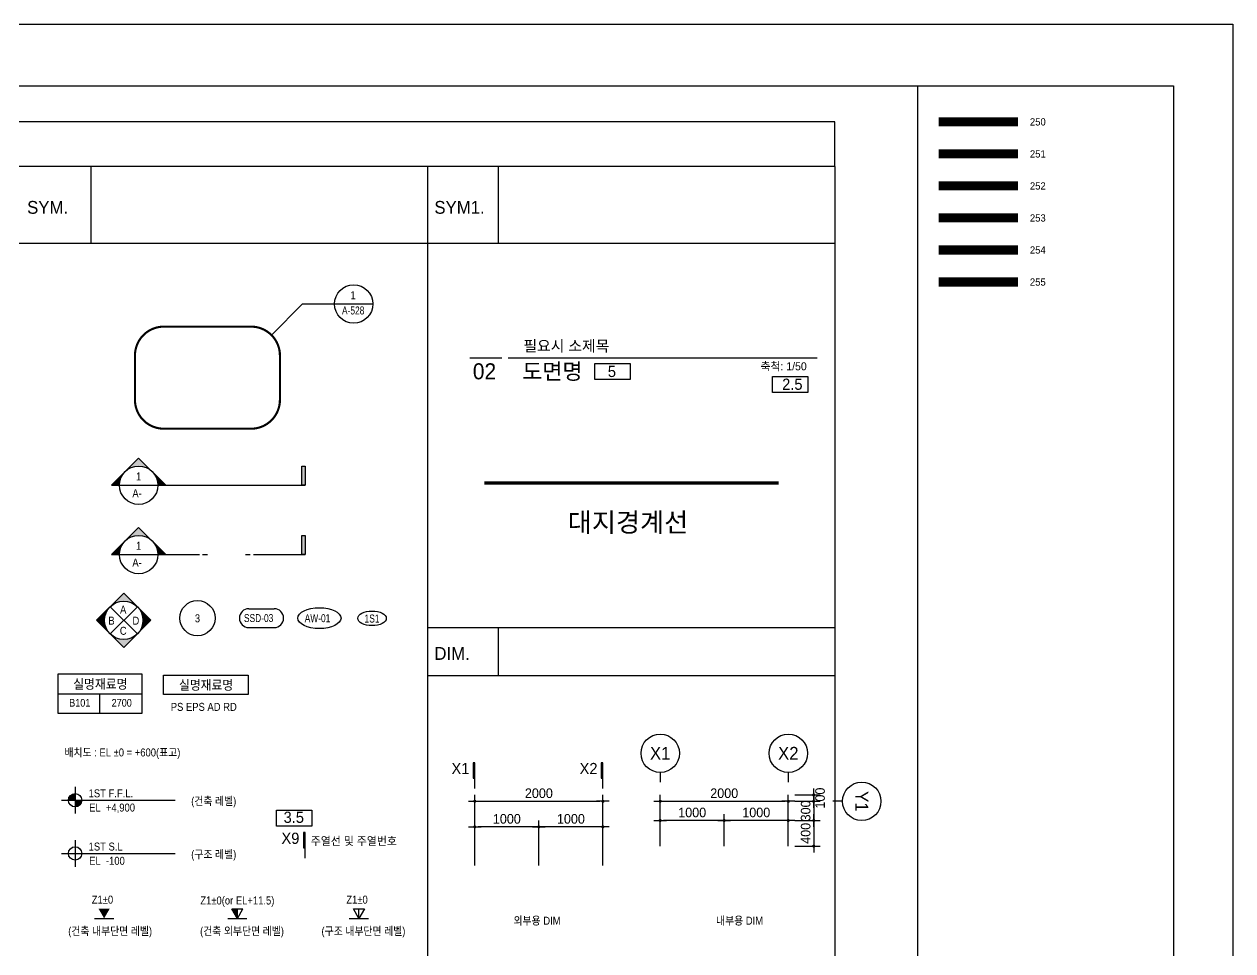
# Model space of a CAD drawing. Extents: x -25535497 to -25216507, y 8041684 to 8103002.
# Drawn here: x -25512318 to -25493447, y 8073103 to 8087569 of the extents above; entities that cross this region are included whole.
import ezdxf
from ezdxf.enums import TextEntityAlignment as Align

# ---------------------------------------------------------------- set-up
doc = ezdxf.new("R2010")
doc.units = 0
doc.header["$MEASUREMENT"] = 0
for name, pattern in [('HID', [2.3, 1.5, -0.8]), ('HONG', [9.5, 7, -1, 0.5, -1]), ('PHANTOM', [63.5, 31.75, -6.35, 6.35, -6.35, 6.35, -6.35])]:
    doc.linetypes.add(name, pattern=pattern)
doc.layers.get('Defpoints').update_dxf_attribs({"color": 45})
for name, color, linetype in [('0_SYM', 7, 'Continuous'), ('250', 250, 'Continuous'), ('251', 251, 'Continuous'), ('252', 252, 'Continuous'), ('253', 253, 'Continuous'), ('254', 254, 'Continuous'), ('255', 255, 'Continuous'), ('A-03-TEXT', 3, 'Continuous'), ('A-07-SYMB', 7, 'Continuous'), ('DIM', 7, 'Continuous'), ('MARK', 11, 'HONG'), ('MTX', 11, 'Continuous'), ('SYM', 7, 'Continuous'), ('SYM1', 7, 'Continuous'), ('text', 7, 'Continuous'), ('TXT', 3, 'Continuous')]:
    doc.layers.add(name, color=color, linetype=linetype)
doc.styles.add('songdoh', font='')
doc.styles.add('돋움', font='')
doc.styles.add('울릉도L', font='')
doc.styles.add('을지로 돋움', font='')
doc.styles.get('songdoh').set_extended_font_data('Dotum')
doc.styles.get('돋움').set_extended_font_data('Dotum')
doc.styles.get('울릉도L').set_extended_font_data('Dotum')
doc.styles.get('을지로 돋움').set_extended_font_data('Dotum')
doc.dimstyles.new('DONGWOO', dxfattribs={"dimscale": 300, "dimtxt": 3, "dimasz": 1, "dimexe": 2, "dimexo": 2, "dimgap": 1, "dimtad": 1, "dimdec": 0, "dimzin": 11, "dimdsep": 46, "dimtxsty": 'songdoh', "dimblk": 'DOT-6', "dimcen": 2, "dimdle": 2, "dimclrd": 256, "dimclre": 256, "dimclrt": 3, "dimadec": 0, "dimazin": 0, "dimtfac": 1, "dimtdec": 0, "dimtix": 1, "dimtmove": 2, "dimatfit": 3, "dimldrblk": 'DOT', "dimfxl": 2, "dimtolj": 1, "dimtzin": 11, "dimarcsym": 0})

# ---------------------------------------------------------------- blocks, each defined once
blk = doc.blocks.new('_Dot')
at = {"color": 0, "linetype": 'ByBlock', "lineweight": -2}
blk.add_line((-0.5, 0), (-1, 0), dxfattribs=at)
at = {"color": 0, "linetype": 'ByBlock', "const_width": 0.5}
blk.add_lwpolyline([(-0.25, 0, 1), (0.25, 0, 1)], format="xyb", close=True, dxfattribs=at)
blk = doc.blocks.new('DOT-6')
at = {"layer": 'DIM', "color": 7, "ltscale": 0.5}
blk.add_line((2, 0), (-2, 0), dxfattribs=at)
at = {"layer": 'DIM', "color": 7, "ltscale": 0.5, "xscale": 0.9680000000043946, "yscale": 0.9680000000043946, "zscale": 0.9680000000043946}
blk.add_blockref('_Dot', (0, 0), dxfattribs=at)
blk = doc.blocks.new('*D235')
at = {"layer": 'Defpoints', "color": 0, "linetype": 'Continuous'}
for p in [(-25504282, 8075037), (-25504282, 8074337), (-25503282, 8074337)]:
    blk.add_point(p, dxfattribs=at)
at = {"layer": 'DIM', "linetype": 'Continuous', "lineweight": -2}
for p, q in [((-25504282, 8074437), (-25504282, 8075137)), ((-25503332, 8075037), (-25504232, 8075037)), ((-25503282, 8074437), (-25503282, 8075137))]:
    blk.add_line(p, q, dxfattribs=at)
at = {"layer": 'DIM', "linetype": 'Continuous', "lineweight": -2, "xscale": 50, "yscale": 50, "zscale": 50, "rotation": 180}
blk.add_blockref('DOT-6', (-25504282, 8075037), dxfattribs=at)
at = {"layer": 'DIM', "linetype": 'Continuous', "lineweight": -2, "xscale": 50, "yscale": 50, "zscale": 50}
blk.add_blockref('DOT-6', (-25503282, 8075037), dxfattribs=at)
at = {"layer": 'DIM', "color": 3, "linetype": 'Continuous', "insert": (-25503782, 8075162), "char_height": 150, "attachment_point": 5, "style": 'songdoh'}
blk.add_mtext('\\A1;1000', dxfattribs=at)
blk = doc.blocks.new('*D236')
at = {"layer": 'Defpoints', "color": 0, "linetype": 'Continuous'}
for p in [(-25503282, 8075437), (-25505282, 8074337), (-25503282, 8074337)]:
    blk.add_point(p, dxfattribs=at)
at = {"layer": 'DIM', "linetype": 'Continuous', "lineweight": -2}
for p, q in [((-25505282, 8074437), (-25505282, 8075537)), ((-25503282, 8074437), (-25503282, 8075537)), ((-25505232, 8075437), (-25503332, 8075437))]:
    blk.add_line(p, q, dxfattribs=at)
at = {"layer": 'DIM', "linetype": 'Continuous', "lineweight": -2, "xscale": 50, "yscale": 50, "zscale": 50, "rotation": 180}
blk.add_blockref('DOT-6', (-25505282, 8075437), dxfattribs=at)
at = {"layer": 'DIM', "linetype": 'Continuous', "lineweight": -2, "xscale": 50, "yscale": 50, "zscale": 50}
blk.add_blockref('DOT-6', (-25503282, 8075437), dxfattribs=at)
at = {"layer": 'DIM', "color": 3, "linetype": 'Continuous', "insert": (-25504282, 8075562), "char_height": 150, "attachment_point": 5, "style": 'songdoh'}
blk.add_mtext('\\A1;2000', dxfattribs=at)
blk = doc.blocks.new('*D237')
at = {"layer": 'Defpoints', "color": 0, "linetype": 'Continuous'}
for p in [(-25505282, 8075037), (-25505282, 8074337), (-25504282, 8074337)]:
    blk.add_point(p, dxfattribs=at)
at = {"layer": 'DIM', "linetype": 'Continuous', "lineweight": -2}
for p, q in [((-25505282, 8074437), (-25505282, 8075137)), ((-25504332, 8075037), (-25505232, 8075037)), ((-25504282, 8074437), (-25504282, 8075137))]:
    blk.add_line(p, q, dxfattribs=at)
at = {"layer": 'DIM', "linetype": 'Continuous', "lineweight": -2, "xscale": 50, "yscale": 50, "zscale": 50, "rotation": 180}
blk.add_blockref('DOT-6', (-25505282, 8075037), dxfattribs=at)
at = {"layer": 'DIM', "linetype": 'Continuous', "lineweight": -2, "xscale": 50, "yscale": 50, "zscale": 50}
blk.add_blockref('DOT-6', (-25504282, 8075037), dxfattribs=at)
at = {"layer": 'DIM', "color": 3, "linetype": 'Continuous', "insert": (-25504782, 8075162), "char_height": 150, "attachment_point": 5, "style": 'songdoh'}
blk.add_mtext('\\A1;1000', dxfattribs=at)
blk = doc.blocks.new('*D238')
at = {"layer": 'Defpoints', "color": 0, "linetype": 'Continuous'}
for p in [(-25501388, 8075137), (-25501388, 8074637), (-25500388, 8074637)]:
    blk.add_point(p, dxfattribs=at)
at = {"layer": 'DIM', "linetype": 'Continuous', "lineweight": -2}
for p, q in [((-25501388, 8074737), (-25501388, 8075237)), ((-25500388, 8074737), (-25500388, 8075237)), ((-25500438, 8075137), (-25501338, 8075137))]:
    blk.add_line(p, q, dxfattribs=at)
at = {"layer": 'DIM', "linetype": 'Continuous', "lineweight": -2, "xscale": 50, "yscale": 50, "zscale": 50, "rotation": 180}
blk.add_blockref('DOT-6', (-25501388, 8075137), dxfattribs=at)
at = {"layer": 'DIM', "linetype": 'Continuous', "lineweight": -2, "xscale": 50, "yscale": 50, "zscale": 50}
blk.add_blockref('DOT-6', (-25500388, 8075137), dxfattribs=at)
at = {"layer": 'DIM', "color": 3, "linetype": 'Continuous', "insert": (-25500888, 8075262), "char_height": 150, "attachment_point": 5, "style": 'songdoh'}
blk.add_mtext('\\A1;1000', dxfattribs=at)
blk = doc.blocks.new('*D239')
at = {"layer": 'Defpoints', "color": 0, "linetype": 'Continuous'}
for p in [(-25500388, 8075437), (-25502388, 8074637), (-25500388, 8074637)]:
    blk.add_point(p, dxfattribs=at)
at = {"layer": 'DIM', "linetype": 'Continuous', "lineweight": -2}
for p, q in [((-25502388, 8074737), (-25502388, 8075537)), ((-25500388, 8074737), (-25500388, 8075537)), ((-25502338, 8075437), (-25500438, 8075437))]:
    blk.add_line(p, q, dxfattribs=at)
at = {"layer": 'DIM', "linetype": 'Continuous', "lineweight": -2, "xscale": 50, "yscale": 50, "zscale": 50, "rotation": 180}
blk.add_blockref('DOT-6', (-25502388, 8075437), dxfattribs=at)
at = {"layer": 'DIM', "linetype": 'Continuous', "lineweight": -2, "xscale": 50, "yscale": 50, "zscale": 50}
blk.add_blockref('DOT-6', (-25500388, 8075437), dxfattribs=at)
at = {"layer": 'DIM', "color": 3, "linetype": 'Continuous', "insert": (-25501388, 8075562), "char_height": 150, "attachment_point": 5, "style": 'songdoh'}
blk.add_mtext('\\A1;2000', dxfattribs=at)
blk = doc.blocks.new('*D240')
at = {"layer": 'Defpoints', "color": 0, "linetype": 'Continuous'}
for p in [(-25502388, 8075137), (-25502388, 8074637), (-25501388, 8074637)]:
    blk.add_point(p, dxfattribs=at)
at = {"layer": 'DIM', "linetype": 'Continuous', "lineweight": -2}
for p, q in [((-25502388, 8074737), (-25502388, 8075237)), ((-25501388, 8074737), (-25501388, 8075237)), ((-25501438, 8075137), (-25502338, 8075137))]:
    blk.add_line(p, q, dxfattribs=at)
at = {"layer": 'DIM', "linetype": 'Continuous', "lineweight": -2, "xscale": 50, "yscale": 50, "zscale": 50, "rotation": 180}
blk.add_blockref('DOT-6', (-25502388, 8075137), dxfattribs=at)
at = {"layer": 'DIM', "linetype": 'Continuous', "lineweight": -2, "xscale": 50, "yscale": 50, "zscale": 50}
blk.add_blockref('DOT-6', (-25501388, 8075137), dxfattribs=at)
at = {"layer": 'DIM', "color": 3, "linetype": 'Continuous', "insert": (-25501888, 8075262), "char_height": 150, "attachment_point": 5, "style": 'songdoh'}
blk.add_mtext('\\A1;1000', dxfattribs=at)
blk = doc.blocks.new('A$C21233606')
for p, q in [((628, 1255), (2312, 1255)), ((628, 0), (2312, 0))]:
    blk.add_line(p, q)
for centre, start, end in [((628, 628), 90, 270), ((2312, 628), 270, 90)]:
    blk.add_arc(centre, 628, start, end)
blk = doc.blocks.new('*D241')
at = {"layer": 'Defpoints', "color": 0, "linetype": 'Continuous'}
for p in [(-25500388, 8075537), (-25500388, 8075437), (-25499991, 8075437)]:
    blk.add_point(p, dxfattribs=at)
at = {"layer": 'DIM', "linetype": 'Continuous', "lineweight": -2}
for p, q in [((-25500288, 8075537), (-25499891, 8075537)), ((-25499991, 8075587), (-25499991, 8075637)), ((-25499991, 8075537), (-25499991, 8075437)), ((-25500288, 8075437), (-25499891, 8075437)), ((-25499991, 8075387), (-25499991, 8075337))]:
    blk.add_line(p, q, dxfattribs=at)
at = {"layer": 'DIM', "linetype": 'Continuous', "lineweight": -2, "xscale": 50, "yscale": 50, "zscale": 50}
for p, rotation in [((-25499991, 8075537), 270), ((-25499991, 8075437), 90)]:
    blk.add_blockref('DOT-6', p, dxfattribs=dict(at, rotation=rotation))
at = {"layer": 'DIM', "color": 3, "linetype": 'Continuous', "insert": (-25499891, 8075487), "char_height": 150, "attachment_point": 5, "rotation": 90, "style": 'songdoh'}
blk.add_mtext('\\A1;100', dxfattribs=at)
blk = doc.blocks.new('*D242')
at = {"layer": 'Defpoints', "color": 0, "linetype": 'Continuous'}
for p in [(-25500388, 8075437), (-25500388, 8075137), (-25499991, 8075137)]:
    blk.add_point(p, dxfattribs=at)
at = {"layer": 'DIM', "linetype": 'Continuous', "lineweight": -2}
for p, q in [((-25499991, 8075487), (-25499991, 8075537)), ((-25500288, 8075437), (-25499891, 8075437)), ((-25499991, 8075437), (-25499991, 8075137)), ((-25500288, 8075137), (-25499891, 8075137)), ((-25499991, 8075087), (-25499991, 8075037))]:
    blk.add_line(p, q, dxfattribs=at)
at = {"layer": 'DIM', "linetype": 'Continuous', "lineweight": -2, "xscale": 50, "yscale": 50, "zscale": 50}
for p, rotation in [((-25499991, 8075437), 270), ((-25499991, 8075137), 90)]:
    blk.add_blockref('DOT-6', p, dxfattribs=dict(at, rotation=rotation))
at = {"layer": 'DIM', "color": 3, "linetype": 'Continuous', "insert": (-25500116, 8075287), "char_height": 150, "attachment_point": 5, "rotation": 90, "style": 'songdoh'}
blk.add_mtext('\\A1;300', dxfattribs=at)
blk = doc.blocks.new('*D243')
at = {"layer": 'Defpoints', "color": 0, "linetype": 'Continuous'}
for p in [(-25500388, 8075137), (-25500388, 8074737), (-25499991, 8074737)]:
    blk.add_point(p, dxfattribs=at)
at = {"layer": 'DIM', "linetype": 'Continuous', "lineweight": -2}
for p, q in [((-25499991, 8075187), (-25499991, 8075237)), ((-25500288, 8075137), (-25499891, 8075137)), ((-25499991, 8075137), (-25499991, 8074737)), ((-25500288, 8074737), (-25499891, 8074737)), ((-25499991, 8074687), (-25499991, 8074637))]:
    blk.add_line(p, q, dxfattribs=at)
at = {"layer": 'DIM', "linetype": 'Continuous', "lineweight": -2, "xscale": 50, "yscale": 50, "zscale": 50}
for p, rotation in [((-25499991, 8075137), 270), ((-25499991, 8074737), 90)]:
    blk.add_blockref('DOT-6', p, dxfattribs=dict(at, rotation=rotation))
at = {"layer": 'DIM', "color": 3, "linetype": 'Continuous', "insert": (-25500116, 8074937), "char_height": 150, "attachment_point": 5, "rotation": 90, "style": 'songdoh'}
blk.add_mtext('\\A1;400', dxfattribs=at)
blk = doc.blocks.new('zs01')
for p, q in [((-3, 0), (3, 0)), ((0, 0), (0, 3))]:
    blk.add_line(p, q)
blk.add_lwpolyline([(1.73, 3), (0, 0), (-1.73, 3)], close=True)
blk = doc.blocks.new('zs02')
for p, q in [((-3.02, 0), (2.99, 0)), ((0, 0), (-1.73, 3)), ((-1.73, 3), (1.73, 3)), ((0, 0), (1.73, 3)), ((0, 0), (0, 3))]:
    blk.add_line(p, q)
blk.add_solid([(-1.73, 3), (0, 3), (0, 0)])
blk = doc.blocks.new('zs03')
blk.add_line((-3.02, 0), (2.99, 0))
blk.add_solid([(-1.73, 3), (1.73, 3), (0, 0)])
blk = doc.blocks.new('LEVEL1')
at = {"layer": 'SYM'}
for p, q in [((0, 625), (0, -625)), ((-636, 0), (4688, 0))]:
    blk.add_line(p, q, dxfattribs=at)
blk.add_circle((0, 0), 312, dxfattribs=at)
at = {"layer": 'SYM1', "color": 1, "const_width": 312}
for points in [[(0, 156, 0.414214), (-156, 0, 1)], [(0, -156, 0.414214), (156, 0, 1)]]:
    blk.add_lwpolyline(points, format="xyb", dxfattribs=at)
blk = doc.blocks.new('LEVEL2')
at = {"layer": 'SYM'}
for p, q in [((0, 625), (0, -625)), ((-636, 0), (4688, 0))]:
    blk.add_line(p, q, dxfattribs=at)
blk.add_circle((0, 0), 312, dxfattribs=at)
blk = doc.blocks.new('etc base')
for points in [[(-4131, 21746), (122019, 21746), (122019, -67354), (-4131, -67354)], [(107244, -64467), (1007, -64467), (1007, 18858), (107244, 18858)], [(1007, 18858), (119244, 18858), (119244, -64467), (1007, -64467)]]:
    blk.add_lwpolyline(points, close=True)
blk = doc.blocks.new('주열버블')
at = {"layer": '0_SYM', "linetype": 'Continuous'}
blk.add_line((366.3, 130.02), (366.3, 127.02), dxfattribs=at)
blk.add_circle((366.3, 136.02), 6, dxfattribs=at)
blk = doc.blocks.new('BUBBLE_X_1')
at = {"layer": 'SYM', "xscale": 300, "yscale": 300, "zscale": 300}
blk.add_blockref('주열버블', (-109889, -38106), dxfattribs=at)
at = {"layer": 'TXT', "style": '돋움'}
blk.add_attdef('NO', text='', height=1200, dxfattribs=at).set_placement((0, 2700), align=Align.MIDDLE_CENTER)

msp = doc.modelspace()

# ---------------------------------------------------------------- hatches: boundary and pattern name
at = {"layer": 'SYM1'}
for points in [[(-25510318, 8080583.2), (-25510530.1, 8080795.4), (-25510742.2, 8080583.2, -0.4142136)], [(-25507981.7, 8080371.1), (-25507981.7, 8080667.6), (-25507929.4, 8080667.6), (-25507929.4, 8080371.1)], [(-25510742.2, 8080583.2), (-25510954.4, 8080371.1), (-25510830.1, 8080371.1, -0.1989124)], [(-25510318, 8080583.2, -0.1989124), (-25510230.1, 8080371.1), (-25510105.8, 8080371.1)], [(-25510318, 8079501.1), (-25510530.1, 8079713.2), (-25510742.2, 8079501.1, -0.4142136)], [(-25510742.2, 8079501.1), (-25510954.4, 8079289), (-25510830.1, 8079289, -0.1989124)], [(-25510318, 8079501.1, -0.1989124), (-25510230.1, 8079289), (-25510105.8, 8079289)], [(-25507981.7, 8079289), (-25507981.7, 8079585.4), (-25507929.4, 8079585.4), (-25507929.4, 8079289)], [(-25510550.3, 8078474.8), (-25510762.5, 8078686.9), (-25510974.6, 8078474.8, -0.4142136)], [(-25510974.6, 8078474.8), (-25511186.7, 8078262.6), (-25511062.5, 8078262.6, -0.1989124)], [(-25510550.3, 8078474.8, -0.1989124), (-25510462.5, 8078262.6), (-25510338.2, 8078262.6)], [(-25510974.6, 8078050.5), (-25511186.7, 8078262.6), (-25511062.5, 8078262.6, 0.1989124)], [(-25510550.3, 8078050.5, 0.1989124), (-25510462.5, 8078262.6), (-25510338.2, 8078262.6)], [(-25510550.3, 8078050.5), (-25510762.5, 8077838.4), (-25510974.6, 8078050.5, 0.4142136)]]:
    msp.add_hatch(color=1, dxfattribs=at).paths.add_polyline_path(points)

# ---------------------------------------------------------------- linework, layer by layer
for points in [[(-25503407.5, 8082274.2), (-25502853.9, 8082274.2), (-25502853.9, 8082023), (-25503407.5, 8082023)], [(-25500635.5, 8082068.4), (-25500081.9, 8082068.4), (-25500081.9, 8081817.2), (-25500635.5, 8081817.2)], [(-25508379.7, 8075300.9), (-25507826.1, 8075300.9), (-25507826.1, 8075049.7), (-25508379.7, 8075049.7)]]:
    msp.add_lwpolyline(points, close=True)
at = {"layer": '250', "const_width": 141.4}
msp.add_lwpolyline([(-25498041.2, 8086043.7), (-25496803.8, 8086043.7)], dxfattribs=at)
at = {"layer": '251', "color": 251, "const_width": 141.4}
msp.add_lwpolyline([(-25498041.2, 8085543.7), (-25496803.8, 8085543.7)], dxfattribs=at)
at = {"layer": '252', "color": 252, "const_width": 141.4}
msp.add_lwpolyline([(-25498041.2, 8085043.7), (-25496803.8, 8085043.7)], dxfattribs=at)
at = {"layer": '253', "color": 253, "const_width": 141.4}
msp.add_lwpolyline([(-25498041.2, 8084543.7), (-25496803.8, 8084543.7)], dxfattribs=at)
at = {"layer": '254', "color": 254, "const_width": 141.4}
msp.add_lwpolyline([(-25498041.2, 8084043.7), (-25496803.8, 8084043.7)], dxfattribs=at)
at = {"layer": '255', "color": 255, "const_width": 141.4}
msp.add_lwpolyline([(-25498041.2, 8083543.7), (-25496803.8, 8083543.7)], dxfattribs=at)
at = {"layer": 'A-07-SYMB', "color": 2}
msp.add_line((-25505360.4, 8082360.6), (-25504860.4, 8082360.6), dxfattribs=at)
at = {"layer": 'A-07-SYMB'}
msp.add_line((-25504760.4, 8082360.6), (-25499939.1, 8082360.6), dxfattribs=at)
at = {"layer": 'A-07-SYMB', "ltscale": 2}
msp.add_lwpolyline([(-25507932.6, 8074548.1), (-25507932.6, 8074948.1), (-25507957.6, 8074948.1), (-25507957.6, 8074708.1), (-25507932.6, 8074708.1)], dxfattribs=at)
msp.add_solid([(-25507957.6, 8074948.1), (-25507932.6, 8074948.1), (-25507957.6, 8074708.1), (-25507932.6, 8074708.1)], dxfattribs=at)
at = {"layer": 'DIM'}
msp.add_lwpolyline([(-25508456.5, 8082715.4), (-25507971.2, 8083200.8), (-25506872.6, 8083200.8)], dxfattribs=at)
at = {"layer": 'DIM', "linetype": 'Continuous'}
for points in [[(-25505282.5, 8075636.6), (-25505282.5, 8076036.6), (-25505307.5, 8076036.6), (-25505307.5, 8075796.6), (-25505282.5, 8075796.6)], [(-25503282.5, 8075636.6), (-25503282.5, 8076036.6), (-25503307.5, 8076036.6), (-25503307.5, 8075796.6), (-25503282.5, 8075796.6)]]:
    msp.add_lwpolyline(points, dxfattribs=at)
for points in [[(-25505307.5, 8076036.6), (-25505282.5, 8076036.6), (-25505307.5, 8075796.6), (-25505282.5, 8075796.6)], [(-25503307.5, 8076036.6), (-25503282.5, 8076036.6), (-25503307.5, 8075796.6), (-25503282.5, 8075796.6)]]:
    msp.add_solid(points, dxfattribs=at)
at = {"layer": 'MARK', "linetype": 'HID', "ltscale": 2, "const_width": 33.3}
msp.add_lwpolyline([(-25510137.8, 8082847.2), (-25508774.7, 8082847.2, -0.4142136), (-25508324.7, 8082397.2), (-25508324.7, 8081703.5, -0.4142136), (-25508774.7, 8081253.5), (-25510137.8, 8081253.5, -0.4142136), (-25510587.8, 8081703.5), (-25510587.8, 8082397.2, -0.4142136)], format="xyb", close=True, dxfattribs=at)
at = {"layer": 'MARK', "linetype": 'PHANTOM', "const_width": 50}
msp.add_lwpolyline([(-25505131.8, 8080406.3), (-25500537, 8080406.3)], dxfattribs=at)
at = {"layer": 'MTX'}
msp.add_line((-25511275.6, 8085345), (-25511275.6, 8084144.3), dxfattribs=at)
at = {"layer": 'SYM'}
for p, q in [((-25499658.9, 8085345), (-25532498.4, 8085345)), ((-25506017.2, 8067644.3), (-25506017.2, 8085345)), ((-25504917.2, 8085345), (-25504917.2, 8084144.3)), ((-25499658.9, 8085345), (-25499658.9, 8059394.3)), ((-25499658.9, 8084144.3), (-25532498.4, 8084144.3)), ((-25499658.9, 8078144.3), (-25506017.2, 8078144.3)), ((-25504917.2, 8078144.3), (-25504917.2, 8077394.3)), ((-25499658.9, 8077394.3), (-25506017.2, 8077394.3))]:
    msp.add_line(p, q, dxfattribs=at)
at = {"layer": 'SYM', "color": 0}
for p, q in [((-25511794.3, 8077117.1), (-25510474.3, 8077117.1)), ((-25511134.3, 8076814.6), (-25511134.3, 8077117.1))]:
    msp.add_line(p, q, dxfattribs=at)
msp.add_lwpolyline([(-25511794.3, 8076814.6), (-25510474.3, 8076814.6), (-25510474.3, 8077419.6), (-25511794.3, 8077419.6)], close=True, dxfattribs=at)
at = {"layer": 'SYM'}
msp.add_lwpolyline([(-25510142.2, 8077405.8), (-25508822.2, 8077405.8), (-25508822.2, 8077103.3), (-25510142.2, 8077103.3)], close=True, dxfattribs=at)
msp.add_circle((-25507172.6, 8083200.8), 300, dxfattribs=at)
at = {"layer": 'SYM', "color": 0}
msp.add_circle((-25509612, 8078296.3), 275, dxfattribs=at)
msp.add_ellipse((-25507708.4, 8078296.3), major_axis=(337.3, 0), ratio=0.4823767, dxfattribs=at)
at = {"layer": 'SYM'}
msp.add_ellipse((-25506886.3, 8078293.6), major_axis=(-222.8, 0), ratio=0.5121951, dxfattribs=at)
at = {"layer": 'SYM1'}
for p, q in [((-25510530.1, 8080795.4), (-25510954.4, 8080371.1)), ((-25510530.1, 8080795.4), (-25510105.8, 8080371.1)), ((-25510954.4, 8080371.1), (-25510230.1, 8080371.1)), ((-25510530.1, 8079713.2), (-25510954.4, 8079289)), ((-25510530.1, 8079713.2), (-25510105.8, 8079289)), ((-25510954.4, 8079289), (-25510230.1, 8079289)), ((-25510762.5, 8078686.9), (-25511186.7, 8078262.6)), ((-25510762.5, 8078686.9), (-25510338.2, 8078262.6)), ((-25510762.5, 8077838.4), (-25511186.7, 8078262.6)), ((-25510762.5, 8077838.4), (-25510338.2, 8078262.6))]:
    msp.add_line(p, q, dxfattribs=at)
at = {"layer": 'SYM1', "color": 2}
for p, q in [((-25510230.1, 8080371.1), (-25507929.4, 8080371.1)), ((-25510230.1, 8079289), (-25509582, 8079289)), ((-25509532, 8079289), (-25509457, 8079289)), ((-25508864.2, 8079289), (-25508789.2, 8079289)), ((-25508739.2, 8079289), (-25507929.4, 8079289))]:
    msp.add_line(p, q, dxfattribs=at)
at = {"layer": 'SYM1', "color": 7}
for p, q in [((-25510974.6, 8078050.5), (-25510550.3, 8078474.8)), ((-25510550.3, 8078050.5), (-25510974.6, 8078474.8))]:
    msp.add_line(p, q, dxfattribs=at)
at = {"layer": 'SYM1', "linetype": 'Continuous', "ltscale": 10}
msp.add_lwpolyline([(-25499658.9, 8085345), (-25499658.9, 8086043.7), (-25532498.4, 8086043.7)], dxfattribs=at)
at = {"layer": 'SYM1', "color": 1}
for points in [[(-25507981.7, 8080371.1), (-25507981.7, 8080667.6), (-25507929.4, 8080667.6), (-25507929.4, 8080371.1), (-25507981.7, 8080371.1)], [(-25507981.7, 8079289), (-25507981.7, 8079585.4), (-25507929.4, 8079585.4), (-25507929.4, 8079289), (-25507981.7, 8079289)]]:
    msp.add_lwpolyline(points, dxfattribs=at)
at = {"layer": 'SYM1'}
for centre in [(-25510530.1, 8080371.1), (-25510530.1, 8079289), (-25510762.5, 8078262.6)]:
    msp.add_circle(centre, 300, dxfattribs=at)

# ---------------------------------------------------------------- block references
at = {"xscale": 0.3333333333333333, "yscale": 0.3333333333333333, "zscale": 0.3333333333333333}
for name, p in [('etc base', (-25534120.5, 8080320.5)), ('LEVEL1', (-25511522.3, 8075454)), ('LEVEL2', (-25511522.3, 8074623.3))]:
    msp.add_blockref(name, p, dxfattribs=at)
at = {"xscale": 0.1666666666666666, "yscale": 0.1666666666666666, "zscale": 0.1666666666666666}
for p, values in [((-25502387.5, 8075736.6), {'NO': 'X1'}), ((-25500387.5, 8075736.6), {'NO': 'X2'})]:
    msp.add_blockref('BUBBLE_X_1', p, dxfattribs=at).add_auto_attribs(values)
at = {"xscale": 0.1666666666666666, "yscale": 0.1666666666666666, "zscale": 0.1666666666666666, "rotation": 270}
msp.add_blockref('BUBBLE_X_1', (-25499690.6, 8075436.6), dxfattribs=at).add_auto_attribs({'NO': 'Y1'})
at = {"layer": 'SYM', "color": 0, "xscale": 0.234375, "yscale": 0.234375, "zscale": 0.234375}
msp.add_blockref('A$C21233606', (-25508956.6, 8078149.3), dxfattribs=at)
at = {"layer": 'SYM', "color": 6, "xscale": 49.99999999999999, "yscale": 49.99999999999999, "zscale": 49.99999999999999}
for name, p in [('zs03', (-25511069.1, 8073608.7)), ('zs02', (-25508989.5, 8073608.7)), ('zs01', (-25507091.1, 8073608.7))]:
    msp.add_blockref(name, p, dxfattribs=at)

# ---------------------------------------------------------------- texts
at = {"layer": '250', "style": '울릉도L'}
msp.add_text('250', height=113.13, dxfattribs=at).set_placement((-25496615.3, 8086043.7), align=Align.MIDDLE_LEFT)
at = {"layer": '251', "color": 251, "style": '울릉도L'}
msp.add_text('251', height=113.13, dxfattribs=at).set_placement((-25496615.3, 8085543.7), align=Align.MIDDLE_LEFT)
at = {"layer": '252', "color": 252, "style": '울릉도L'}
msp.add_text('252', height=113.13, dxfattribs=at).set_placement((-25496615.3, 8085043.7), align=Align.MIDDLE_LEFT)
at = {"layer": '253', "color": 253, "style": '울릉도L'}
msp.add_text('253', height=113.13, dxfattribs=at).set_placement((-25496615.3, 8084543.7), align=Align.MIDDLE_LEFT)
at = {"layer": '254', "color": 254, "style": '울릉도L'}
msp.add_text('254', height=113.13, dxfattribs=at).set_placement((-25496615.3, 8084043.7), align=Align.MIDDLE_LEFT)
at = {"layer": '255', "color": 255, "style": '울릉도L'}
msp.add_text('255', height=113.13, dxfattribs=at).set_placement((-25496615.3, 8083543.7), align=Align.MIDDLE_LEFT)
at = {"layer": 'A-03-TEXT', "linetype": 'ByBlock', "style": '을지로 돋움'}
for s, height, p in [('필요시 소제목', 170, (-25504523.3, 8082461.3)), ('02', 250, (-25505313.1, 8082024.6)), ('도면명', 250, (-25504540.9, 8082024.6)), ('축척: 1/50', 125, (-25500822.7, 8082165.5))]:
    msp.add_text(s, height=height, dxfattribs=at).set_placement(p)
at = {"layer": 'A-03-TEXT', "style": '을지로 돋움'}
for s, p in [('5', (-25503141.5, 8082146.5)), ('2.5', (-25500324.5, 8081948)), ('3.5', (-25508108.2, 8075187.5)), ('X9', (-25508160.7, 8074859.5))]:
    msp.add_text(s, height=175, dxfattribs=at).set_placement(p, align=Align.MIDDLE)
msp.add_text('주열선 및 주열번호', height=125, dxfattribs=at).set_placement((-25507843.7, 8074754.4))
at = {"layer": 'MTX', "style": '돋움'}
for s, p in [('SYM.', (-25512271.5, 8084609)), ('SYM1.', (-25505913.1, 8084609))]:
    msp.add_text(s, height=200, dxfattribs=at).set_placement(p)
at = {"layer": 'MTX', "lineweight": 0, "style": '돋움'}
msp.add_text('대지경계선', height=300, dxfattribs=at).set_placement((-25503831.4, 8079643.2))
at = {"layer": 'text', "style": '돋움'}
for s, height, width, p in [('1', 125, 0.9, (-25507182.6, 8083338.2)), ('A-528', 125, 0.8, (-25507180.9, 8083099.7)), ('1', 125, 0.9, (-25510530.1, 8080508.6)), ('A-', 125, 0.9, (-25510555, 8080246.1)), ('1', 125, 0.9, (-25510530.1, 8079426.4)), ('A-', 125, 0.9, (-25510555, 8079164)), ('A', 125, 0.9, (-25510771.4, 8078431.1)), ('B', 125, 0.9, (-25510954.3, 8078257.1)), ('C', 125, 0.9, (-25510771.4, 8078099)), ('D', 125, 0.9, (-25510573.9, 8078257.1)), ('B101', 120, 0.9, (-25511449.6, 8076974.6)), ('2700', 120, 0.9, (-25510794.6, 8076974.6))]:
    msp.add_text(s, height=height, dxfattribs=dict(at, width=width)).set_placement(p, align=Align.MIDDLE)
at = {"layer": 'text', "ltscale": 0.9, "style": '돋움', "width": 0.9}
msp.add_text('3', height=125, dxfattribs=at).set_placement((-25509612, 8078293.5), align=Align.MIDDLE)
at = {"layer": 'text', "ltscale": 0.9, "style": '돋움', "width": 0.8}
msp.add_text('SSD-03', height=125, dxfattribs=at).set_placement((-25508885.9, 8078235.2))
at = {"layer": 'text', "style": '돋움'}
for s, width, p in [('AW-01', 0.8, (-25507937.7, 8078233.1)), ('1', 0.8, (-25507004.6, 8078227.5)), ('S1', 0.8, (-25506929.6, 8078227.5)), ('PS EPS AD RD', 0.9, (-25510028.6, 8076848.6)), ('배치도 : EL %%P0 = +600(표고)', 0.9, (-25511688.3, 8076137.2)), ('1ST F.F.L.', 0.9, (-25511311.4, 8075498.6)), ('EL  +4,900', 0.9, (-25511302.9, 8075276.3)), ('1ST S.L', 0.9, (-25511311.4, 8074667.9)), ('EL  -100', 0.9, (-25511302.9, 8074445.6)), ('Z1%%P0', 0.9, (-25511262.6, 8073838.9)), ('Z1%%P0', 0.9, (-25507287.8, 8073838.9))]:
    msp.add_text(s, height=125, dxfattribs=dict(at, width=width)).set_placement(p)
msp.add_text('DIM.', height=200, dxfattribs=at).set_placement((-25505913.1, 8077645.1))
at = {"layer": 'text', "color": 3, "style": '돋움', "width": 0.9}
for p in [(-25511128.3, 8077270.2), (-25509477.1, 8077254.6)]:
    msp.add_text('실명재료명', height=150, dxfattribs=at).set_placement(p, align=Align.MIDDLE)
at = {"layer": 'text', "style": '돋움'}
for s, p in [('X1', (-25505366.3, 8075948.2)), ('X2', (-25503366.3, 8075948.2))]:
    msp.add_text(s, height=175, dxfattribs=at).set_placement(p, align=Align.MIDDLE_RIGHT)
at = {"layer": 'text', "style": '돋움', "width": 0.9}
for s, p in [('(건축 레벨)', (-25509006.4, 8075377.8)), ('(구조 레벨)', (-25509006.4, 8074547.1)), ('외부용 DIM', (-25503943.1, 8073510.4)), ('내부용 DIM', (-25500781.3, 8073510.4)), ('(건축 내부단면 레벨)', (-25510321, 8073348.5)), ('(건축 외부단면 레벨)', (-25508262.1, 8073348.5)), ('(구조 내부단면 레벨)', (-25506366.2, 8073348.5))]:
    msp.add_text(s, height=125, dxfattribs=at).set_placement(p, align=Align.RIGHT)
msp.add_text('Z1%%P0(or EL+11.5)', height=125, dxfattribs=at).set_placement((-25508989.5, 8073825.9), align=Align.CENTER)

# ---------------------------------------------------------------- dimensions: what is measured, and where the dimension line sits
at = {"layer": 'DIM', "linetype": 'Continuous'}
for base, p1, p2, picture, middle in [((-25503282.5, 8075436.6), (-25505282.5, 8074336.6), (-25503282.5, 8074336.6), '*D236', (-25504282.5, 8075561.7)), ((-25500387.5, 8075436.6), (-25502387.5, 8074636.6), (-25500387.5, 8074636.6), '*D239', (-25501387.5, 8075561.7)), ((-25502387.5, 8075136.6), (-25501387.5, 8074636.6), (-25502387.5, 8074636.6), '*D240', (-25501887.5, 8075261.7)), ((-25501387.5, 8075136.6), (-25500387.5, 8074636.6), (-25501387.5, 8074636.6), '*D238', (-25500887.5, 8075261.7)), ((-25505282.5, 8075036.6), (-25504282.5, 8074336.6), (-25505282.5, 8074336.6), '*D237', (-25504782.5, 8075161.7)), ((-25504282.5, 8075036.6), (-25503282.5, 8074336.6), (-25504282.5, 8074336.6), '*D235', (-25503782.5, 8075161.7))]:
    dim = msp.add_linear_dim(base=base, p1=p1, p2=p2, dimstyle='DONGWOO', override={"dimscale": 50}, dxfattribs=at)
    dim.commit()
    dim.dimension.update_dxf_attribs({"geometry": picture, "text_midpoint": middle})
dim = msp.add_linear_dim(base=(-25499990.6, 8075436.6), p1=(-25500387.5, 8075536.6), p2=(-25500387.5, 8075436.6), angle=270, dimstyle='DONGWOO', override={"dimscale": 50}, dxfattribs=at)
dim.commit()
dim.dimension.update_dxf_attribs({"geometry": '*D241', "text_midpoint": (-25499891, 8075486.6), "dimtype": 160})
for base, p1, p2, picture, middle in [((-25499990.6, 8075136.6), (-25500387.5, 8075436.6), (-25500387.5, 8075136.6), '*D242', (-25500115.7, 8075286.6)), ((-25499990.6, 8074736.6), (-25500387.5, 8075136.6), (-25500387.5, 8074736.6), '*D243', (-25500115.7, 8074936.6))]:
    dim = msp.add_linear_dim(base=base, p1=p1, p2=p2, angle=270, dimstyle='DONGWOO', override={"dimscale": 50}, dxfattribs=at)
    dim.commit()
    dim.dimension.update_dxf_attribs({"geometry": picture, "text_midpoint": middle})

doc.saveas('drawing.dxf')
